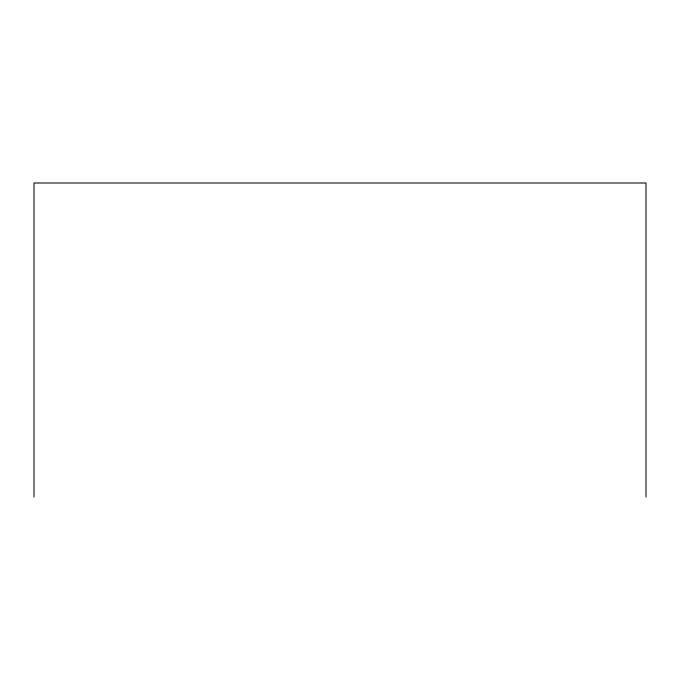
<?xml version="1.0" encoding="UTF-8"?>
<svg xmlns="http://www.w3.org/2000/svg" width="680" height="680" viewBox="0 0 680 680"><rect width="100%" height="100%" fill="white"/><g stroke="black" fill="none" stroke-linecap="round" stroke-linejoin="round"><path stroke-width="1.02" d="M646 497.004L646 182.996L34 182.996L34 497.004"/></g></svg>
